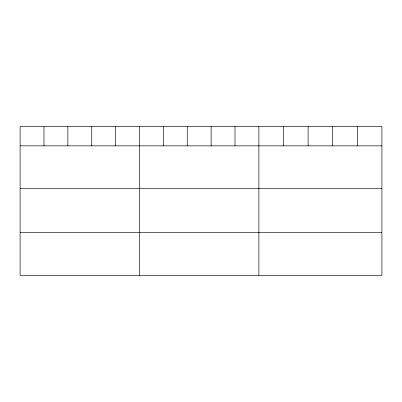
<?xml version="1.0" encoding="UTF-8"?>
<svg xmlns="http://www.w3.org/2000/svg" width="402" height="402" viewBox="0 0 402 402"><rect width="100%" height="100%" fill="white"/><g stroke="black" fill="none" stroke-linecap="round" stroke-linejoin="round"><path stroke-width="0.6" d="M381.9 145.856L381.9 275.445L20.1 275.445L20.1 126.555L381.9 126.555L381.9 145.856L20.1 145.856M20.1 188.623L381.9 188.623M20.1 232.683L381.9 232.683M357.298 126.555L357.298 145.856M332.695 126.555L332.695 145.856M308.093 126.555L308.093 145.856M283.49 126.555L283.49 145.856M258.888 126.555L258.888 275.445M235.009 126.555L235.009 145.856M211.13 126.555L211.13 145.856M187.252 126.555L187.252 145.856M163.373 126.555L163.373 145.856M139.494 126.555L139.494 275.445M115.615 126.555L115.615 145.856M91.736 126.555L91.736 145.856M67.858 126.555L67.858 145.856M43.979 126.555L43.979 145.856"/></g></svg>
